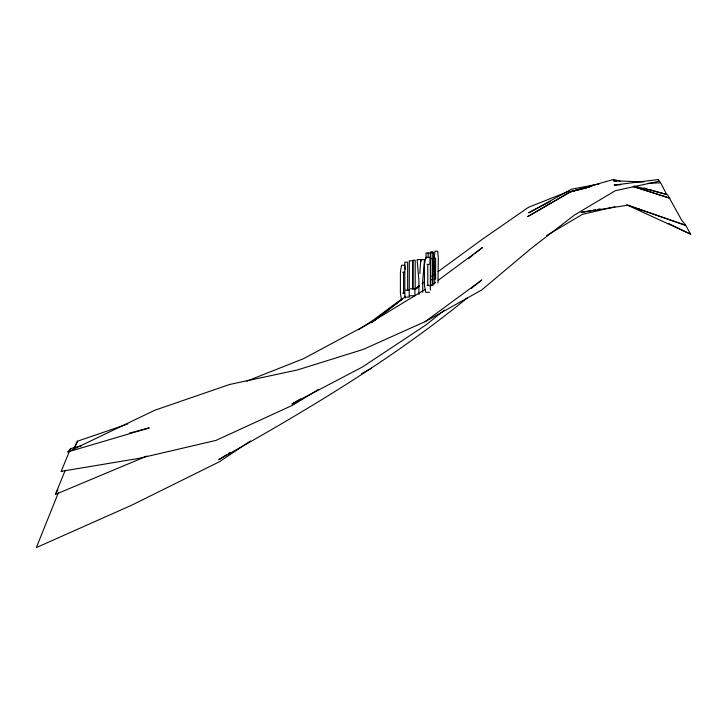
<?xml version="1.0" encoding="UTF-8"?>
<svg xmlns="http://www.w3.org/2000/svg" width="727" height="727" viewBox="0 0 727 727"><rect width="100%" height="100%" fill="white"/><g stroke="black" fill="none" stroke-linecap="round" stroke-linejoin="round"><path stroke-width="1.09" d="M428.049 257.349L428.185 252.978M430.03 263.892L430.375 252.978M432.538 284.521L433.528 252.978L432.429 252.978M419.815 273.57L420.715 259.603M437.963 283.085L438.336 258.149L437.681 251.16L434.946 251.16L434.292 258.149L434.755 284.084M404.984 298.161L405.302 296.171M58.314 492.851L36.35 547.585L131.605 505.229L219.39 461.763L250.415 440.998M147.027 456.02L55.416 494.424L64.994 470.878M62.286 471.569L61.195 471.35L70.564 448.614L81.488 445.733M74.863 447.359L77.444 441.225L127.843 423.95M73.9 448.305L77.444 441.225M55.416 494.424L57.933 489.589M129.57 433.083L149.244 427.903L67.856 451.93L70.564 448.614M444.388 310.111L426.086 324.842L362.355 367.053L291.881 404.012L300.642 398.859M471.396 288.365L481.847 279.94L425.141 321.643L363.064 349.478L297.288 369.988L229.432 384.528L154.715 410.273L67.856 451.93M467.234 297.961C390.535 360.637 304.949 411.3 218.772 459.664L226.351 454.82M468.497 258.658L472.868 255.177M474.622 253.787L482.501 247.525L438.127 280.34M405.203 296.707L371.542 322.697L402.113 299.424M414.944 289.192L419.37 285.766M422.023 283.721L424.686 281.667M415.599 289.155L419.197 286.411M401.795 298.979L372.715 320.462L358.52 329.785M415.426 288.91L419.061 286.229M429.975 286.365L435.409 282.349M431.793 276.215L434.51 274.224M438.136 271.58L482.574 239.101L528.438 207.322L569.286 191.083M228.251 453.612L230.141 452.403M318.717 389.299L292.754 405.175L215.928 440.417L139.066 458.355L61.195 471.35M425.222 289.373L369.543 323.297L303.541 358.665L246.789 381.139M546.686 235.503L582.445 214.347L614.951 206.777M425.141 321.643L481.783 289.909L530.919 248.625L574.539 214.983L615.342 190.683L658.444 181.377L658.353 179.505L614.088 185.067L620.894 184.74M361.683 373.623L371.597 368.153M550.548 201.343L528.656 212.847L571.495 189.22L599.048 183.976M586.789 187.711L570.65 191.774L527.72 216.601L571.286 191.274L591.942 186.248M589.652 186.948L570.65 191.774L613.552 179.415L620.058 181.25M591.133 210.566L581.1 212.42L627.71 205.223L685.706 225.361L690.65 234.212L626.765 204.814L685.706 225.361L681.672 220.199L667.631 194.845L649.311 189.493M593.368 210.148L595.604 209.739M597.83 209.321L600.066 208.913M648.12 183.395L660.598 182.777L666.641 194.382L633.962 185.994M431.465 252.978L426.004 252.978L426.176 258.612M434.946 258.149L435.6 258.149L435.6 279.095L434.946 279.095M430.784 258.73L432.865 258.73M427.013 264.383L429.066 264.383M402.613 272.225L404.666 272.225M430.784 279.686L432.865 279.686M427.013 285.329L429.066 285.329M410.51 288.755L414.917 288.755L414.917 295.744L409.328 295.744M405.584 290.146L409.192 290.146M429.493 292.318L425.731 292.318L424.45 285.329L424.45 264.383L425.731 257.403L430.348 257.403L430.348 290.064M402.613 293.172L404.666 293.172M643.695 182.032L613.261 180.687L616.532 181.523M643.895 187.966L647.139 188.884M633.172 186.53L669.967 198.235L633.708 186.63M638.07 208.658L641.096 210.139M668.404 223.398L690.65 234.212M658.353 179.505L660.598 182.777M405.302 269.235L404.666 265.246L401.504 265.246L400.404 272.225L400.404 293.172L401.504 300.16M420.924 259.603L421.06 261.756M432.865 285.666L432.865 251.751L430.784 251.751L430.784 285.666M427.776 264.383L427.776 285.329M422.732 292.372L422.732 280.558L424.541 259.603L417.107 259.603L418.906 280.558L418.906 294.526M415.199 289.491L415.199 260.211L413.118 260.211L413.118 289.491M412.563 288.755L412.563 260.829L409.328 260.829L409.192 297.134L404.821 297.134L404.821 262.211L407.656 262.211L407.656 290.146M403.567 272.225L403.567 293.172"/></g></svg>
